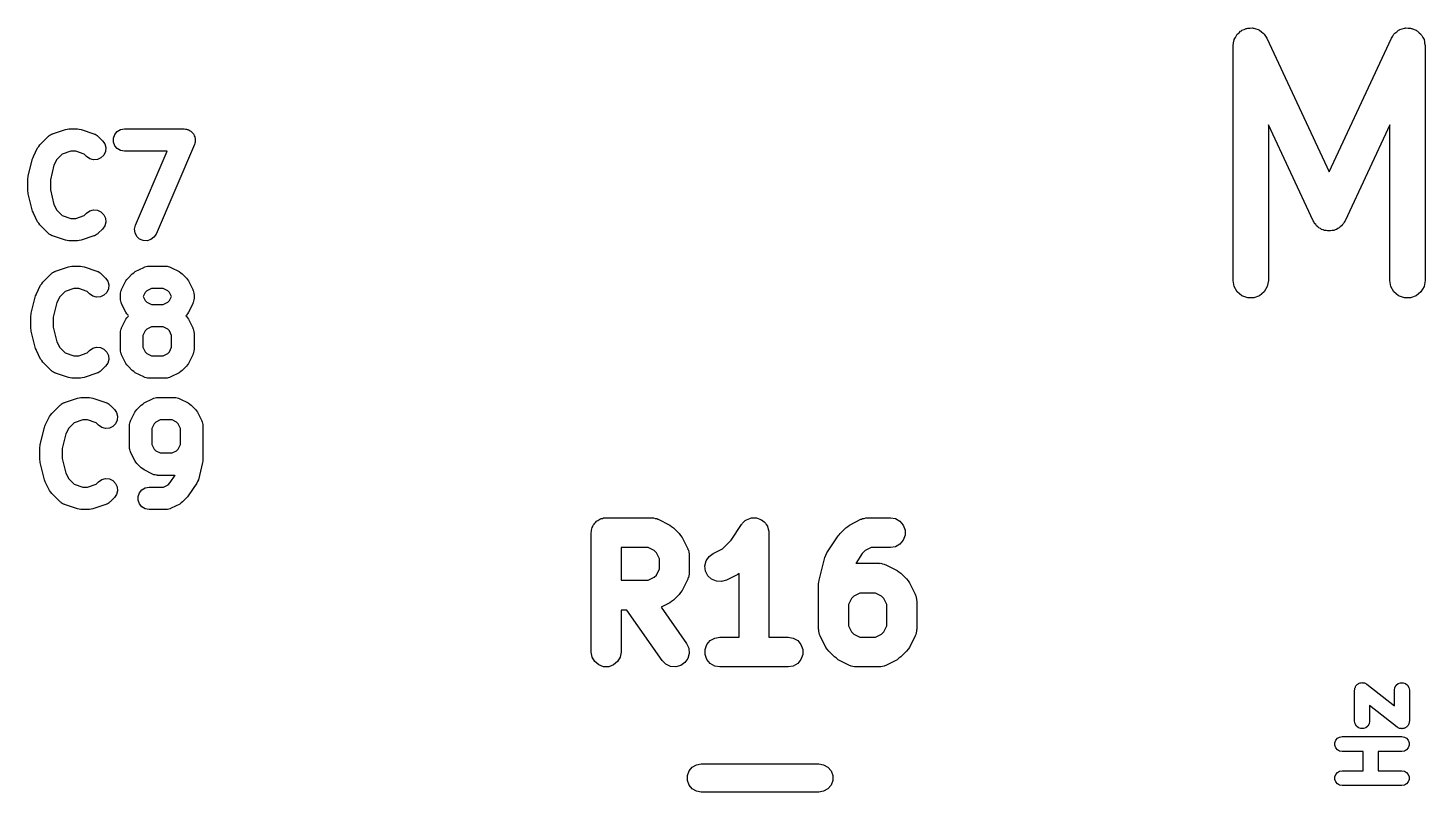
# Model space of a CAD drawing. Extents: x -4.6 to 25.8, y 0 to 31.7.
# Drawn here: x 11.59 to 17.54, y 20.85 to 24.1 of the extents above; entities that cross this region are included whole.
import ezdxf

# ---------------------------------------------------------------- set-up
doc = ezdxf.new("R2010")
doc.units = 0
doc.header["$MEASUREMENT"] = 0
doc.layers.add('BLACK', color=7, linetype='CONTINUOUS')

msp = doc.modelspace()

# ---------------------------------------------------------------- linework, layer by layer
at = {"layer": 'Black'}
for p, q in [((16.7373, 24.0781), (16.7448, 24.0844)), ((16.7448, 24.0844), (16.7517, 24.0913)), ((16.7517, 24.0913), (16.7547, 24.0927)), ((16.7547, 24.0927), (16.7572, 24.0949)), ((16.7572, 24.0949), (16.7664, 24.0982)), ((16.7664, 24.0982), (16.7753, 24.1024)), ((16.7753, 24.1024), (16.7786, 24.1026)), ((16.7786, 24.1026), (16.7817, 24.1038)), ((16.7817, 24.1038), (16.7915, 24.1038)), ((16.7915, 24.1038), (16.8012, 24.1046)), ((16.8012, 24.1046), (16.8044, 24.1038)), ((16.8044, 24.1038), (16.8077, 24.1038)), ((16.8077, 24.1038), (16.8169, 24.1004)), ((16.8169, 24.1004), (16.8264, 24.0979)), ((16.8264, 24.0979), (16.8291, 24.096)), ((16.8291, 24.096), (16.8322, 24.0949)), ((16.8322, 24.0949), (16.8397, 24.0886)), ((16.8397, 24.0886), (16.8477, 24.083)), ((16.8477, 24.083), (16.8496, 24.0803)), ((16.8496, 24.0803), (16.8522, 24.0781)), ((17.4039, 24.0781), (17.4065, 24.0803)), ((17.4065, 24.0803), (17.4084, 24.083)), ((17.4084, 24.083), (17.4164, 24.0886)), ((17.4164, 24.0886), (17.4239, 24.0949)), ((17.4239, 24.0949), (17.427, 24.096)), ((17.427, 24.096), (17.4297, 24.0979)), ((17.4297, 24.0979), (17.4392, 24.1004)), ((17.4392, 24.1004), (17.4484, 24.1038)), ((17.4484, 24.1038), (17.4517, 24.1038)), ((17.4517, 24.1038), (17.4549, 24.1046)), ((17.4549, 24.1046), (17.4646, 24.1038)), ((17.4646, 24.1038), (17.4744, 24.1038)), ((17.4744, 24.1038), (17.4775, 24.1026)), ((17.4775, 24.1026), (17.4808, 24.1024)), ((17.4808, 24.1024), (17.4897, 24.0982)), ((17.4897, 24.0982), (17.4989, 24.0949)), ((17.4989, 24.0949), (17.5014, 24.0927)), ((17.5014, 24.0927), (17.5044, 24.0913)), ((17.5044, 24.0913), (17.5113, 24.0844)), ((17.5113, 24.0844), (17.5188, 24.0781)), ((16.7197, 24.0299), (16.7214, 24.0396)), ((16.7197, 23.0299), (16.7197, 24.0299)), ((16.7214, 24.0396), (16.7223, 24.0493)), ((16.7223, 24.0493), (16.7237, 24.0523)), ((16.7237, 24.0523), (16.7242, 24.0556)), ((16.7242, 24.0556), (16.7291, 24.064)), ((16.7291, 24.064), (16.7333, 24.0729)), ((16.7333, 24.0729), (16.7356, 24.0753)), ((16.7356, 24.0753), (16.7373, 24.0781)), ((16.8522, 24.0781), (16.8571, 24.0697)), ((16.8571, 24.0697), (16.8627, 24.0616)), ((16.8627, 24.0616), (17.1281, 23.493)), ((17.1281, 23.493), (17.3934, 24.0616)), ((17.3934, 24.0616), (17.399, 24.0697)), ((17.399, 24.0697), (17.4039, 24.0781)), ((17.5188, 24.0781), (17.5205, 24.0753)), ((17.5205, 24.0753), (17.5228, 24.0729)), ((17.5228, 24.0729), (17.527, 24.064)), ((17.527, 24.064), (17.5319, 24.0556)), ((17.5319, 24.0556), (17.5324, 24.0523)), ((17.5324, 24.0523), (17.5338, 24.0493)), ((17.5338, 24.0493), (17.5347, 24.0396)), ((17.5347, 24.0396), (17.5364, 24.0299)), ((17.5364, 24.0299), (17.5364, 23.0299)), ((11.6962, 23.6545), (11.7506, 23.6726)), ((11.7506, 23.6726), (11.7581, 23.6737)), ((11.7581, 23.6737), (11.7656, 23.6751)), ((11.7656, 23.6751), (11.8019, 23.6751)), ((11.8019, 23.6751), (11.8095, 23.6737)), ((11.8095, 23.6737), (11.817, 23.6726)), ((11.817, 23.6726), (11.8714, 23.6545)), ((11.9603, 23.6513), (11.9709, 23.6639)), ((11.9709, 23.6639), (11.9852, 23.6722)), ((11.9852, 23.6722), (12.0015, 23.6751)), ((12.0015, 23.6751), (12.2555, 23.6751)), ((12.2555, 23.6751), (12.2609, 23.6741)), ((12.2609, 23.6741), (12.2664, 23.6738)), ((12.2664, 23.6738), (12.269, 23.6727)), ((12.269, 23.6727), (12.2718, 23.6722)), ((12.2718, 23.6722), (12.2765, 23.6695)), ((12.2765, 23.6695), (12.2816, 23.6673)), ((12.2816, 23.6673), (12.2836, 23.6653)), ((12.2836, 23.6653), (12.2861, 23.6639)), ((12.2861, 23.6639), (12.2896, 23.6597)), ((17.0601, 23.2839), (16.8697, 23.6919)), ((16.8697, 23.6919), (16.8697, 23.0299)), ((17.3864, 23.6919), (17.196, 23.2839)), ((17.3864, 23.0299), (17.3864, 23.6919)), ((11.6369, 23.6004), (11.6413, 23.6067)), ((11.6413, 23.6067), (11.6775, 23.643)), ((11.6775, 23.643), (11.6798, 23.6446)), ((11.6798, 23.6446), (11.6816, 23.6466)), ((11.6816, 23.6466), (11.6865, 23.6493)), ((11.6865, 23.6493), (11.6911, 23.6525)), ((11.6911, 23.6525), (11.6937, 23.6532)), ((11.6937, 23.6532), (11.6962, 23.6545)), ((11.8714, 23.6545), (11.8738, 23.6532)), ((11.8738, 23.6532), (11.8765, 23.6525)), ((11.8765, 23.6525), (11.8811, 23.6493)), ((11.8811, 23.6493), (11.886, 23.6466)), ((11.886, 23.6466), (11.8878, 23.6446)), ((11.8878, 23.6446), (11.89, 23.643)), ((11.89, 23.643), (11.9082, 23.6248)), ((11.9082, 23.6248), (11.9177, 23.6113)), ((11.9177, 23.6113), (11.9219, 23.5953)), ((11.9546, 23.6357), (11.9603, 23.6513)), ((11.9546, 23.6192), (11.9546, 23.6357)), ((11.9603, 23.6036), (11.9546, 23.6192)), ((11.9709, 23.591), (11.9603, 23.6036)), ((12.2993, 23.6087), (12.136, 23.2277)), ((12.2896, 23.6597), (12.2936, 23.656)), ((12.2936, 23.656), (12.2949, 23.6534)), ((12.2949, 23.6534), (12.2967, 23.6513)), ((12.2967, 23.6513), (12.2986, 23.6461)), ((12.2986, 23.6461), (12.3011, 23.6412)), ((12.3005, 23.614), (12.2993, 23.6087)), ((12.3024, 23.6192), (12.3005, 23.614)), ((12.3011, 23.6412), (12.3014, 23.6384)), ((12.3014, 23.6384), (12.3024, 23.6357)), ((12.3024, 23.6357), (12.3024, 23.6302)), ((12.3024, 23.6302), (12.3031, 23.6248)), ((12.3031, 23.6248), (12.3024, 23.622)), ((12.3024, 23.622), (12.3024, 23.6192)), ((11.5924, 23.4757), (11.6106, 23.5483)), ((11.6106, 23.5483), (11.6127, 23.553)), ((11.6127, 23.553), (11.6142, 23.558)), ((11.6142, 23.558), (11.6323, 23.5943)), ((11.6323, 23.5943), (11.6369, 23.6004)), ((11.7141, 23.5448), (11.7017, 23.5201)), ((11.7369, 23.5677), (11.7141, 23.5448)), ((11.7734, 23.5798), (11.7369, 23.5677)), ((11.7942, 23.5798), (11.7734, 23.5798)), ((11.8306, 23.5677), (11.7942, 23.5798)), ((11.8408, 23.5575), (11.8306, 23.5677)), ((11.8544, 23.548), (11.8408, 23.5575)), ((11.8704, 23.5437), (11.8544, 23.548)), ((11.8868, 23.5452), (11.8704, 23.5437)), ((11.9018, 23.5521), (11.8868, 23.5452)), ((11.9135, 23.5638), (11.9018, 23.5521)), ((11.9205, 23.5788), (11.9135, 23.5638)), ((11.9219, 23.5953), (11.9205, 23.5788)), ((11.9852, 23.5827), (11.9709, 23.591)), ((12.0015, 23.5798), (11.9852, 23.5827)), ((12.1833, 23.5798), (12.0015, 23.5798)), ((12.0484, 23.2652), (12.1833, 23.5798)), ((11.7017, 23.5201), (11.6863, 23.4583)), ((11.591, 23.4642), (11.592, 23.4699)), ((11.591, 23.4097), (11.591, 23.4642)), ((11.592, 23.4699), (11.5924, 23.4757)), ((11.6863, 23.4583), (11.6863, 23.4156)), ((11.592, 23.404), (11.591, 23.4097)), ((11.5924, 23.3982), (11.592, 23.404)), ((11.6106, 23.3256), (11.5924, 23.3982)), ((11.6863, 23.4156), (11.7017, 23.3538)), ((11.6127, 23.3209), (11.6106, 23.3256)), ((11.6142, 23.3159), (11.6127, 23.3209)), ((11.6323, 23.2796), (11.6142, 23.3159)), ((11.7017, 23.3538), (11.7141, 23.3291)), ((11.7141, 23.3291), (11.7369, 23.3062)), ((11.7369, 23.3062), (11.7734, 23.2941)), ((11.7942, 23.2941), (11.8306, 23.3062)), ((11.8306, 23.3062), (11.8408, 23.3164)), ((11.8408, 23.3164), (11.8544, 23.3259)), ((11.8544, 23.3259), (11.8704, 23.3302)), ((11.8704, 23.3302), (11.8868, 23.3287)), ((11.8868, 23.3287), (11.9018, 23.3217)), ((11.9018, 23.3217), (11.9135, 23.31)), ((11.9135, 23.31), (11.9205, 23.2951)), ((11.6369, 23.2734), (11.6323, 23.2796)), ((11.6413, 23.2672), (11.6369, 23.2734)), ((11.6775, 23.2309), (11.6413, 23.2672)), ((11.7734, 23.2941), (11.7942, 23.2941)), ((11.9082, 23.2491), (11.89, 23.2309)), ((11.9177, 23.2626), (11.9082, 23.2491)), ((11.9219, 23.2786), (11.9177, 23.2626)), ((11.9205, 23.2951), (11.9219, 23.2786)), ((12.0447, 23.2491), (12.0484, 23.2652)), ((12.0466, 23.2327), (12.0447, 23.2491)), ((17.0638, 23.2786), (17.0601, 23.2839)), ((17.0666, 23.2726), (17.0638, 23.2786)), ((17.0713, 23.268), (17.0666, 23.2726)), ((17.075, 23.2626), (17.0713, 23.268)), ((17.0804, 23.2588), (17.075, 23.2626)), ((17.085, 23.2542), (17.0804, 23.2588)), ((17.091, 23.2514), (17.085, 23.2542)), ((17.0964, 23.2477), (17.091, 23.2514)), ((17.1027, 23.246), (17.0964, 23.2477)), ((17.1597, 23.2477), (17.1534, 23.246)), ((17.1651, 23.2514), (17.1597, 23.2477)), ((17.1711, 23.2542), (17.1651, 23.2514)), ((17.1757, 23.2588), (17.1711, 23.2542)), ((17.1811, 23.2626), (17.1757, 23.2588)), ((17.1848, 23.268), (17.1811, 23.2626)), ((17.1895, 23.2726), (17.1848, 23.268)), ((17.1923, 23.2786), (17.1895, 23.2726)), ((17.196, 23.2839), (17.1923, 23.2786)), ((11.6798, 23.2293), (11.6775, 23.2309)), ((11.6816, 23.2273), (11.6798, 23.2293)), ((11.6865, 23.2246), (11.6816, 23.2273)), ((11.6911, 23.2214), (11.6865, 23.2246)), ((11.6937, 23.2207), (11.6911, 23.2214)), ((11.6962, 23.2194), (11.6937, 23.2207)), ((11.7506, 23.2013), (11.6962, 23.2194)), ((11.7581, 23.2001), (11.7506, 23.2013)), ((11.7656, 23.1988), (11.7581, 23.2001)), ((11.8019, 23.1988), (11.7656, 23.1988)), ((11.8095, 23.2001), (11.8019, 23.1988)), ((11.817, 23.2013), (11.8095, 23.2001)), ((11.8714, 23.2194), (11.817, 23.2013)), ((11.8738, 23.2207), (11.8714, 23.2194)), ((11.8765, 23.2214), (11.8738, 23.2207)), ((11.8811, 23.2246), (11.8765, 23.2214)), ((11.886, 23.2273), (11.8811, 23.2246)), ((11.8878, 23.2293), (11.886, 23.2273)), ((11.89, 23.2309), (11.8878, 23.2293)), ((12.0541, 23.2179), (12.0466, 23.2327)), ((12.0661, 23.2066), (12.0541, 23.2179)), ((12.0813, 23.2001), (12.0661, 23.2066)), ((12.0979, 23.1992), (12.0813, 23.2001)), ((12.1137, 23.2039), (12.0979, 23.1992)), ((12.1269, 23.2138), (12.1137, 23.2039)), ((12.136, 23.2277), (12.1269, 23.2138)), ((17.1086, 23.2432), (17.1027, 23.246)), ((17.1152, 23.2426), (17.1086, 23.2432)), ((17.1215, 23.2409), (17.1152, 23.2426)), ((17.1281, 23.2415), (17.1215, 23.2409)), ((17.1346, 23.2409), (17.1281, 23.2415)), ((17.1409, 23.2426), (17.1346, 23.2409)), ((17.1475, 23.2432), (17.1409, 23.2426)), ((17.1534, 23.246), (17.1475, 23.2432)), ((11.6992, 23.0651), (11.7038, 23.0683)), ((11.7038, 23.0683), (11.7064, 23.069)), ((11.7064, 23.069), (11.7089, 23.0703)), ((11.7089, 23.0703), (11.7633, 23.0884)), ((11.7633, 23.0884), (11.7708, 23.0895)), ((11.7708, 23.0895), (11.7783, 23.0909)), ((11.7783, 23.0909), (11.8146, 23.0909)), ((11.8146, 23.0909), (11.8222, 23.0895)), ((11.8222, 23.0895), (11.8297, 23.0884)), ((11.8297, 23.0884), (11.8841, 23.0703)), ((11.8841, 23.0703), (11.8865, 23.069)), ((11.8865, 23.069), (11.8892, 23.0683)), ((11.8892, 23.0683), (11.8938, 23.0651)), ((12.0473, 23.0677), (12.0836, 23.0858)), ((12.0836, 23.0858), (12.0862, 23.0866)), ((12.0862, 23.0866), (12.0886, 23.088)), ((12.0886, 23.088), (12.0941, 23.089)), ((12.0941, 23.089), (12.0995, 23.0906)), ((12.0995, 23.0906), (12.1022, 23.0904)), ((12.1022, 23.0904), (12.1049, 23.0909)), ((12.1049, 23.0909), (12.1775, 23.0909)), ((12.1775, 23.0909), (12.1802, 23.0904)), ((12.1802, 23.0904), (12.1829, 23.0906)), ((12.1829, 23.0906), (12.1883, 23.089)), ((12.1883, 23.089), (12.1938, 23.088)), ((12.1938, 23.088), (12.1962, 23.0866)), ((12.1962, 23.0866), (12.1988, 23.0858)), ((12.1988, 23.0858), (12.2351, 23.0677)), ((11.6269, 22.9738), (11.645, 23.0101)), ((11.645, 23.0101), (11.6496, 23.0162)), ((11.6496, 23.0162), (11.654, 23.0225)), ((11.654, 23.0225), (11.6902, 23.0588)), ((11.6902, 23.0588), (11.6925, 23.0604)), ((11.6925, 23.0604), (11.6943, 23.0624)), ((11.6943, 23.0624), (11.6992, 23.0651)), ((11.8938, 23.0651), (11.8987, 23.0624)), ((11.8987, 23.0624), (11.9005, 23.0604)), ((11.9005, 23.0604), (11.9027, 23.0588)), ((11.9027, 23.0588), (11.9209, 23.0406)), ((11.9209, 23.0406), (11.9304, 23.0271)), ((11.9304, 23.0271), (11.9346, 23.0111)), ((11.9346, 23.0111), (11.9332, 22.9946)), ((11.9897, 22.992), (12.0079, 23.0283)), ((12.0079, 23.0283), (12.0124, 23.0344)), ((12.0124, 23.0344), (12.0168, 23.0406)), ((12.0168, 23.0406), (12.035, 23.0588)), ((12.035, 23.0588), (12.0412, 23.0631)), ((12.0412, 23.0631), (12.0473, 23.0677)), ((12.2351, 23.0677), (12.2412, 23.0631)), ((12.2412, 23.0631), (12.2474, 23.0588)), ((12.2474, 23.0588), (12.2656, 23.0406)), ((12.2656, 23.0406), (12.27, 23.0344)), ((12.27, 23.0344), (12.2745, 23.0283)), ((12.2745, 23.0283), (12.2927, 22.992)), ((16.7242, 23.0043), (16.7197, 23.0299)), ((16.8697, 23.0299), (16.8652, 23.0043)), ((17.3909, 23.0043), (17.3864, 23.0299)), ((17.5364, 23.0299), (17.5319, 23.0043)), ((11.6051, 22.8915), (11.6233, 22.9641)), ((11.6233, 22.9641), (11.6254, 22.9688)), ((11.6254, 22.9688), (11.6269, 22.9738)), ((11.7268, 22.9606), (11.7144, 22.9359)), ((11.7496, 22.9835), (11.7268, 22.9606)), ((11.7861, 22.9956), (11.7496, 22.9835)), ((11.8069, 22.9956), (11.7861, 22.9956)), ((11.8433, 22.9835), (11.8069, 22.9956)), ((11.8535, 22.9733), (11.8433, 22.9835)), ((11.8671, 22.9638), (11.8535, 22.9733)), ((11.883, 22.9595), (11.8671, 22.9638)), ((11.8995, 22.961), (11.883, 22.9595)), ((11.9145, 22.9679), (11.8995, 22.961)), ((11.9262, 22.9796), (11.9145, 22.9679)), ((11.9332, 22.9946), (11.9262, 22.9796)), ((11.9847, 22.9707), (11.9852, 22.9734)), ((11.9847, 22.9525), (11.9847, 22.9707)), ((11.9852, 22.9498), (11.9847, 22.9525)), ((11.985, 22.9761), (11.9866, 22.9815)), ((11.9852, 22.9734), (11.985, 22.9761)), ((11.985, 22.9471), (11.9852, 22.9498)), ((11.9866, 22.9815), (11.9876, 22.987)), ((11.9876, 22.987), (11.989, 22.9893)), ((11.989, 22.9893), (11.9897, 22.992)), ((12.0896, 22.9787), (12.0811, 22.9616)), ((12.0811, 22.9616), (12.0896, 22.9445)), ((12.0968, 22.986), (12.0896, 22.9787)), ((12.1162, 22.9956), (12.0968, 22.986)), ((12.1662, 22.9956), (12.1162, 22.9956)), ((12.1856, 22.986), (12.1662, 22.9956)), ((12.1928, 22.9787), (12.1856, 22.986)), ((12.2013, 22.9616), (12.1928, 22.9787)), ((12.1928, 22.9445), (12.2013, 22.9616)), ((12.2927, 22.992), (12.2934, 22.9893)), ((12.2934, 22.9893), (12.2948, 22.987)), ((12.2948, 22.987), (12.2958, 22.9815)), ((12.2958, 22.9815), (12.2974, 22.9761)), ((12.2974, 22.9761), (12.2972, 22.9734)), ((12.2972, 22.9734), (12.2977, 22.9707)), ((12.2977, 22.9525), (12.2972, 22.9498)), ((12.2972, 22.9498), (12.2974, 22.9471)), ((12.2977, 22.9707), (12.2977, 22.9525)), ((16.7373, 22.9817), (16.7242, 23.0043)), ((16.7572, 22.965), (16.7373, 22.9817)), ((16.7817, 22.9561), (16.7572, 22.965)), ((16.8077, 22.9561), (16.7817, 22.9561)), ((16.8322, 22.965), (16.8077, 22.9561)), ((16.8522, 22.9817), (16.8322, 22.965)), ((16.8652, 23.0043), (16.8522, 22.9817)), ((17.4039, 22.9817), (17.3909, 23.0043)), ((17.4239, 22.965), (17.4039, 22.9817)), ((17.4484, 22.9561), (17.4239, 22.965)), ((17.4744, 22.9561), (17.4484, 22.9561)), ((17.4989, 22.965), (17.4744, 22.9561)), ((17.5188, 22.9817), (17.4989, 22.965)), ((17.5319, 23.0043), (17.5188, 22.9817)), ((11.6047, 22.8857), (11.6051, 22.8915)), ((11.7144, 22.9359), (11.699, 22.8741)), ((11.9866, 22.9417), (11.985, 22.9471)), ((11.9876, 22.9362), (11.9866, 22.9417)), ((11.989, 22.9339), (11.9876, 22.9362)), ((11.9897, 22.9312), (11.989, 22.9339)), ((12.0079, 22.8949), (11.9897, 22.9312)), ((12.0124, 22.8888), (12.0079, 22.8949)), ((12.0896, 22.9445), (12.0968, 22.9372)), ((12.0968, 22.9372), (12.1162, 22.9276)), ((12.1162, 22.9276), (12.1662, 22.9276)), ((12.1662, 22.9276), (12.1856, 22.9372)), ((12.1856, 22.9372), (12.1928, 22.9445)), ((12.2745, 22.8949), (12.27, 22.8888)), ((12.2927, 22.9312), (12.2745, 22.8949)), ((12.2934, 22.9339), (12.2927, 22.9312)), ((12.2948, 22.9362), (12.2934, 22.9339)), ((12.2958, 22.9417), (12.2948, 22.9362)), ((12.2974, 22.9471), (12.2958, 22.9417)), ((11.6037, 22.88), (11.6047, 22.8857)), ((11.6037, 22.8255), (11.6037, 22.88)), ((11.699, 22.8741), (11.699, 22.8314)), ((11.699, 22.8314), (11.7144, 22.7696)), ((11.9897, 22.8287), (12.0079, 22.865)), ((12.0079, 22.865), (12.0124, 22.8711)), ((12.0168, 22.8826), (12.0124, 22.8888)), ((12.0124, 22.8711), (12.0168, 22.8773)), ((12.0194, 22.88), (12.0168, 22.8826)), ((12.0168, 22.8773), (12.0194, 22.88)), ((12.1162, 22.8323), (12.0968, 22.8227)), ((12.1662, 22.8323), (12.1162, 22.8323)), ((12.1856, 22.8227), (12.1662, 22.8323)), ((12.2656, 22.8826), (12.263, 22.88)), ((12.263, 22.88), (12.2656, 22.8773)), ((12.27, 22.8888), (12.2656, 22.8826)), ((12.2656, 22.8773), (12.27, 22.8711)), ((12.27, 22.8711), (12.2745, 22.865)), ((12.2745, 22.865), (12.2927, 22.8287)), ((11.6047, 22.8198), (11.6037, 22.8255)), ((11.6051, 22.814), (11.6047, 22.8198)), ((11.6233, 22.7414), (11.6051, 22.814)), ((11.9847, 22.8074), (11.9852, 22.8101)), ((11.9847, 22.7348), (11.9847, 22.8074)), ((11.985, 22.8128), (11.9866, 22.8182)), ((11.9852, 22.8101), (11.985, 22.8128)), ((11.9866, 22.8182), (11.9876, 22.8237)), ((11.9876, 22.8237), (11.989, 22.8261)), ((11.989, 22.8261), (11.9897, 22.8287)), ((12.0896, 22.8155), (12.08, 22.7961)), ((12.08, 22.7961), (12.08, 22.7461)), ((12.0968, 22.8227), (12.0896, 22.8155)), ((12.1928, 22.8155), (12.1856, 22.8227)), ((12.2024, 22.7961), (12.1928, 22.8155)), ((12.2024, 22.7461), (12.2024, 22.7961)), ((12.2927, 22.8287), (12.2934, 22.8261)), ((12.2934, 22.8261), (12.2948, 22.8237)), ((12.2948, 22.8237), (12.2958, 22.8182)), ((12.2958, 22.8182), (12.2974, 22.8128)), ((12.2974, 22.8128), (12.2972, 22.8101)), ((12.2972, 22.8101), (12.2977, 22.8074)), ((12.2977, 22.8074), (12.2977, 22.7348)), ((11.6254, 22.7366), (11.6233, 22.7414)), ((11.6269, 22.7317), (11.6254, 22.7366)), ((11.645, 22.6954), (11.6269, 22.7317)), ((11.7144, 22.7696), (11.7268, 22.7449)), ((11.7268, 22.7449), (11.7496, 22.722)), ((11.7496, 22.722), (11.7861, 22.7099)), ((11.8069, 22.7099), (11.8433, 22.722)), ((11.8433, 22.722), (11.8535, 22.7322)), ((11.8535, 22.7322), (11.8671, 22.7417)), ((11.8671, 22.7417), (11.883, 22.746)), ((11.883, 22.746), (11.8995, 22.7445)), ((11.8995, 22.7445), (11.9145, 22.7375)), ((11.9145, 22.7375), (11.9262, 22.7258)), ((11.9262, 22.7258), (11.9332, 22.7109)), ((11.9852, 22.7321), (11.9847, 22.7348)), ((11.985, 22.7294), (11.9852, 22.7321)), ((11.9866, 22.724), (11.985, 22.7294)), ((11.9876, 22.7185), (11.9866, 22.724)), ((11.989, 22.7161), (11.9876, 22.7185)), ((11.9897, 22.7135), (11.989, 22.7161)), ((12.0079, 22.6772), (11.9897, 22.7135)), ((12.08, 22.7461), (12.0896, 22.7267)), ((12.0896, 22.7267), (12.0968, 22.7195)), ((12.0968, 22.7195), (12.1162, 22.7099)), ((12.1662, 22.7099), (12.1856, 22.7195)), ((12.1856, 22.7195), (12.1928, 22.7267)), ((12.1928, 22.7267), (12.2024, 22.7461)), ((12.2927, 22.7135), (12.2745, 22.6772)), ((12.2934, 22.7161), (12.2927, 22.7135)), ((12.2948, 22.7185), (12.2934, 22.7161)), ((12.2958, 22.724), (12.2948, 22.7185)), ((12.2974, 22.7294), (12.2958, 22.724)), ((12.2977, 22.7348), (12.2972, 22.7321)), ((12.2972, 22.7321), (12.2974, 22.7294)), ((11.6496, 22.6892), (11.645, 22.6954)), ((11.654, 22.683), (11.6496, 22.6892)), ((11.6902, 22.6467), (11.654, 22.683)), ((11.7861, 22.7099), (11.8069, 22.7099)), ((11.9209, 22.6649), (11.9027, 22.6467)), ((11.9304, 22.6784), (11.9209, 22.6649)), ((11.9346, 22.6944), (11.9304, 22.6784)), ((11.9332, 22.7109), (11.9346, 22.6944)), ((12.0124, 22.6711), (12.0079, 22.6772)), ((12.0168, 22.6649), (12.0124, 22.6711)), ((12.035, 22.6467), (12.0168, 22.6649)), ((12.1162, 22.7099), (12.1662, 22.7099)), ((12.2656, 22.6649), (12.2474, 22.6467)), ((12.27, 22.6711), (12.2656, 22.6649)), ((12.2745, 22.6772), (12.27, 22.6711)), ((11.6925, 22.6451), (11.6902, 22.6467)), ((11.6943, 22.6431), (11.6925, 22.6451)), ((11.6992, 22.6404), (11.6943, 22.6431)), ((11.7038, 22.6372), (11.6992, 22.6404)), ((11.7064, 22.6365), (11.7038, 22.6372)), ((11.7089, 22.6352), (11.7064, 22.6365)), ((11.7633, 22.6171), (11.7089, 22.6352)), ((11.7708, 22.6159), (11.7633, 22.6171)), ((11.7783, 22.6146), (11.7708, 22.6159)), ((11.8146, 22.6146), (11.7783, 22.6146)), ((11.8222, 22.6159), (11.8146, 22.6146)), ((11.8297, 22.6171), (11.8222, 22.6159)), ((11.8841, 22.6352), (11.8297, 22.6171)), ((11.8865, 22.6365), (11.8841, 22.6352)), ((11.8892, 22.6372), (11.8865, 22.6365)), ((11.8938, 22.6404), (11.8892, 22.6372)), ((11.8987, 22.6431), (11.8938, 22.6404)), ((11.9005, 22.6451), (11.8987, 22.6431)), ((11.9027, 22.6467), (11.9005, 22.6451)), ((12.0412, 22.6423), (12.035, 22.6467)), ((12.0473, 22.6378), (12.0412, 22.6423)), ((12.0836, 22.6196), (12.0473, 22.6378)), ((12.0862, 22.6189), (12.0836, 22.6196)), ((12.0886, 22.6175), (12.0862, 22.6189)), ((12.0941, 22.6165), (12.0886, 22.6175)), ((12.0995, 22.6149), (12.0941, 22.6165)), ((12.1022, 22.6151), (12.0995, 22.6149)), ((12.1049, 22.6146), (12.1022, 22.6151)), ((12.1775, 22.6146), (12.1049, 22.6146)), ((12.1802, 22.6151), (12.1775, 22.6146)), ((12.1829, 22.6149), (12.1802, 22.6151)), ((12.1883, 22.6165), (12.1829, 22.6149)), ((12.1938, 22.6175), (12.1883, 22.6165)), ((12.1962, 22.6189), (12.1938, 22.6175)), ((12.1988, 22.6196), (12.1962, 22.6189)), ((12.2351, 22.6378), (12.1988, 22.6196)), ((12.2412, 22.6423), (12.2351, 22.6378)), ((12.2474, 22.6467), (12.2412, 22.6423)), ((11.6921, 22.4637), (11.7283, 22.5)), ((11.7283, 22.5), (11.7306, 22.5016)), ((11.7306, 22.5016), (11.7324, 22.5036)), ((11.7324, 22.5036), (11.7373, 22.5063)), ((11.7373, 22.5063), (11.7419, 22.5095)), ((11.7419, 22.5095), (11.7445, 22.5102)), ((11.7445, 22.5102), (11.747, 22.5115)), ((11.747, 22.5115), (11.8014, 22.5296)), ((11.8014, 22.5296), (11.8089, 22.5307)), ((11.8089, 22.5307), (11.8164, 22.5321)), ((11.8164, 22.5321), (11.8527, 22.5321)), ((11.8527, 22.5321), (11.8603, 22.5307)), ((11.8603, 22.5307), (11.8678, 22.5296)), ((11.8678, 22.5296), (11.9222, 22.5115)), ((11.9222, 22.5115), (11.9246, 22.5102)), ((11.9246, 22.5102), (11.9273, 22.5095)), ((11.9273, 22.5095), (11.9319, 22.5063)), ((11.9319, 22.5063), (11.9368, 22.5036)), ((11.9368, 22.5036), (11.9386, 22.5016)), ((11.9386, 22.5016), (11.9408, 22.5)), ((11.9408, 22.5), (11.959, 22.4818)), ((11.959, 22.4818), (11.9685, 22.4683)), ((12.046, 22.4695), (12.0505, 22.4756)), ((12.0505, 22.4756), (12.0549, 22.4818)), ((12.0549, 22.4818), (12.0731, 22.5)), ((12.0731, 22.5), (12.0793, 22.5043)), ((12.0793, 22.5043), (12.0854, 22.5089)), ((12.0854, 22.5089), (12.1217, 22.527)), ((12.1217, 22.527), (12.1243, 22.5278)), ((12.1243, 22.5278), (12.1267, 22.5292)), ((12.1267, 22.5292), (12.1322, 22.5302)), ((12.1322, 22.5302), (12.1376, 22.5318)), ((12.1376, 22.5318), (12.1403, 22.5316)), ((12.1403, 22.5316), (12.143, 22.5321)), ((12.143, 22.5321), (12.2156, 22.5321)), ((12.2156, 22.5321), (12.2183, 22.5316)), ((12.2183, 22.5316), (12.221, 22.5318)), ((12.221, 22.5318), (12.2264, 22.5302)), ((12.2264, 22.5302), (12.2319, 22.5292)), ((12.2319, 22.5292), (12.2343, 22.5278)), ((12.2343, 22.5278), (12.2369, 22.527)), ((12.2369, 22.527), (12.2732, 22.5089)), ((12.2732, 22.5089), (12.2793, 22.5043)), ((12.2793, 22.5043), (12.2855, 22.5)), ((12.2855, 22.5), (12.3037, 22.4818)), ((12.3037, 22.4818), (12.3081, 22.4756)), ((12.3081, 22.4756), (12.3126, 22.4695)), ((11.6635, 22.41), (11.665, 22.415)), ((11.665, 22.415), (11.6831, 22.4513)), ((11.6831, 22.4513), (11.6877, 22.4574)), ((11.6877, 22.4574), (11.6921, 22.4637)), ((11.7877, 22.4247), (11.7649, 22.4018)), ((11.8242, 22.4368), (11.7877, 22.4247)), ((11.845, 22.4368), (11.8242, 22.4368)), ((11.8814, 22.4247), (11.845, 22.4368)), ((11.8916, 22.4145), (11.8814, 22.4247)), ((11.9052, 22.405), (11.8916, 22.4145)), ((11.9643, 22.4208), (11.9526, 22.4091)), ((11.9713, 22.4358), (11.9643, 22.4208)), ((11.9685, 22.4683), (11.9727, 22.4523)), ((11.9727, 22.4523), (11.9713, 22.4358)), ((12.0228, 22.4119), (12.0233, 22.4146)), ((12.0231, 22.4173), (12.0247, 22.4227)), ((12.0233, 22.4146), (12.0231, 22.4173)), ((12.0247, 22.4227), (12.0257, 22.4282)), ((12.0257, 22.4282), (12.0271, 22.4305)), ((12.0271, 22.4305), (12.0278, 22.4332)), ((12.0278, 22.4332), (12.046, 22.4695)), ((12.1277, 22.4199), (12.1181, 22.4006)), ((12.1349, 22.4272), (12.1277, 22.4199)), ((12.1543, 22.4368), (12.1349, 22.4272)), ((12.2043, 22.4368), (12.1543, 22.4368)), ((12.2237, 22.4272), (12.2043, 22.4368)), ((12.2309, 22.4199), (12.2237, 22.4272)), ((12.2405, 22.4006), (12.2309, 22.4199)), ((12.3126, 22.4695), (12.3308, 22.4332)), ((12.3308, 22.4332), (12.3315, 22.4305)), ((12.3315, 22.4305), (12.3329, 22.4282)), ((12.3329, 22.4282), (12.3339, 22.4227)), ((12.3339, 22.4227), (12.3355, 22.4173)), ((12.3355, 22.4173), (12.3353, 22.4146)), ((12.3353, 22.4146), (12.3358, 22.4119)), ((11.6432, 22.3327), (11.6614, 22.4053)), ((11.6614, 22.4053), (11.6635, 22.41)), ((11.7525, 22.3771), (11.7371, 22.3153)), ((11.7649, 22.4018), (11.7525, 22.3771)), ((11.9211, 22.4007), (11.9052, 22.405)), ((11.9376, 22.4022), (11.9211, 22.4007)), ((11.9526, 22.4091), (11.9376, 22.4022)), ((12.0228, 22.3212), (12.0228, 22.4119)), ((12.1181, 22.4006), (12.1181, 22.3324)), ((12.2405, 22.3324), (12.2405, 22.4006)), ((12.3358, 22.4119), (12.3358, 22.2667)), ((11.6418, 22.3212), (11.6428, 22.3269)), ((11.6418, 22.2667), (11.6418, 22.3212)), ((11.6428, 22.3269), (11.6432, 22.3327)), ((11.7371, 22.3153), (11.7371, 22.2726)), ((12.0233, 22.3185), (12.0228, 22.3212)), ((12.0231, 22.3157), (12.0233, 22.3185)), ((12.0247, 22.3104), (12.0231, 22.3157)), ((12.0257, 22.3049), (12.0247, 22.3104)), ((12.0271, 22.3025), (12.0257, 22.3049)), ((12.0278, 22.2999), (12.0271, 22.3025)), ((12.046, 22.2636), (12.0278, 22.2999)), ((12.1181, 22.3324), (12.1277, 22.3131)), ((12.1277, 22.3131), (12.1349, 22.3059)), ((12.1349, 22.3059), (12.1543, 22.2962)), ((12.1543, 22.2962), (12.2043, 22.2962)), ((12.2043, 22.2962), (12.2237, 22.3059)), ((12.2237, 22.3059), (12.2309, 22.3131)), ((12.2309, 22.3131), (12.2405, 22.3324)), ((11.6428, 22.261), (11.6418, 22.2667)), ((11.6432, 22.2552), (11.6428, 22.261)), ((11.6614, 22.1826), (11.6432, 22.2552)), ((11.7371, 22.2726), (11.7525, 22.2108)), ((12.0505, 22.2574), (12.046, 22.2636)), ((12.0549, 22.2512), (12.0505, 22.2574)), ((12.0731, 22.2331), (12.0549, 22.2512)), ((12.3344, 22.2552), (12.3162, 22.1826)), ((12.3348, 22.261), (12.3344, 22.2552)), ((12.3358, 22.2667), (12.3348, 22.261)), ((11.6635, 22.1778), (11.6614, 22.1826)), ((11.665, 22.1729), (11.6635, 22.1778)), ((11.7525, 22.2108), (11.7649, 22.1861)), ((11.7649, 22.1861), (11.7877, 22.1632)), ((11.8916, 22.1734), (11.9052, 22.1829)), ((11.9052, 22.1829), (11.9211, 22.1872)), ((11.9211, 22.1872), (11.9376, 22.1857)), ((11.9376, 22.1857), (11.9526, 22.1787)), ((11.9526, 22.1787), (11.9643, 22.167)), ((12.0793, 22.2287), (12.0731, 22.2331)), ((12.0854, 22.2241), (12.0793, 22.2287)), ((12.1217, 22.206), (12.0854, 22.2241)), ((12.1243, 22.2052), (12.1217, 22.206)), ((12.1267, 22.2038), (12.1243, 22.2052)), ((12.1322, 22.2029), (12.1267, 22.2038)), ((12.1376, 22.2013), (12.1322, 22.2029)), ((12.1403, 22.2014), (12.1376, 22.2013)), ((12.143, 22.201), (12.1403, 22.2014)), ((12.2156, 22.201), (12.143, 22.201)), ((12.1967, 22.1701), (12.2175, 22.2013)), ((12.2175, 22.2013), (12.2156, 22.201)), ((12.3162, 22.1826), (12.3129, 22.1751)), ((11.6831, 22.1366), (11.665, 22.1729)), ((11.6877, 22.1304), (11.6831, 22.1366)), ((11.6921, 22.1242), (11.6877, 22.1304)), ((11.7283, 22.0879), (11.6921, 22.1242)), ((11.7877, 22.1632), (11.8242, 22.1511)), ((11.8242, 22.1511), (11.845, 22.1511)), ((11.845, 22.1511), (11.8814, 22.1632)), ((11.8814, 22.1632), (11.8916, 22.1734)), ((11.9685, 22.1196), (11.959, 22.1061)), ((11.9643, 22.167), (11.9713, 22.1521)), ((11.9727, 22.1356), (11.9685, 22.1196)), ((11.9713, 22.1521), (11.9727, 22.1356)), ((12.0598, 22.1117), (12.0655, 22.1273)), ((12.0655, 22.1273), (12.0761, 22.1399)), ((12.0761, 22.1399), (12.0904, 22.1482)), ((12.0904, 22.1482), (12.1067, 22.1511)), ((12.1067, 22.1511), (12.1681, 22.1511)), ((12.1681, 22.1511), (12.1874, 22.1607)), ((12.1874, 22.1607), (12.1967, 22.1701)), ((12.3096, 22.1677), (12.2734, 22.1133)), ((12.3129, 22.1751), (12.3096, 22.1677)), ((11.7306, 22.0863), (11.7283, 22.0879)), ((11.7324, 22.0843), (11.7306, 22.0863)), ((11.7373, 22.0816), (11.7324, 22.0843)), ((11.7419, 22.0784), (11.7373, 22.0816)), ((11.7445, 22.0777), (11.7419, 22.0784)), ((11.747, 22.0764), (11.7445, 22.0777)), ((11.8014, 22.0583), (11.747, 22.0764)), ((11.8089, 22.0571), (11.8014, 22.0583)), ((11.8678, 22.0583), (11.8603, 22.0571)), ((11.9222, 22.0764), (11.8678, 22.0583)), ((11.9246, 22.0777), (11.9222, 22.0764)), ((11.9273, 22.0784), (11.9246, 22.0777)), ((11.9319, 22.0816), (11.9273, 22.0784)), ((11.9368, 22.0843), (11.9319, 22.0816)), ((11.9386, 22.0863), (11.9368, 22.0843)), ((11.9408, 22.0879), (11.9386, 22.0863)), ((11.959, 22.1061), (11.9408, 22.0879)), ((12.0598, 22.0952), (12.0598, 22.1117)), ((12.0655, 22.0796), (12.0598, 22.0952)), ((12.0761, 22.067), (12.0655, 22.0796)), ((12.0904, 22.0587), (12.0761, 22.067)), ((12.1067, 22.0558), (12.0904, 22.0587)), ((12.1901, 22.0577), (12.1847, 22.0561)), ((12.1956, 22.0587), (12.1901, 22.0577)), ((12.198, 22.0601), (12.1956, 22.0587)), ((12.2006, 22.0608), (12.198, 22.0601)), ((12.2369, 22.079), (12.2006, 22.0608)), ((12.243, 22.0835), (12.2369, 22.079)), ((12.2493, 22.0879), (12.243, 22.0835)), ((12.2674, 22.1061), (12.2493, 22.0879)), ((12.2701, 22.1099), (12.2674, 22.1061)), ((12.2734, 22.1133), (12.2701, 22.1099)), ((11.8164, 22.0558), (11.8089, 22.0571)), ((11.8527, 22.0558), (11.8164, 22.0558)), ((11.8603, 22.0571), (11.8527, 22.0558)), ((12.1793, 22.0558), (12.1067, 22.0558)), ((12.182, 22.0563), (12.1793, 22.0558)), ((12.1847, 22.0561), (12.182, 22.0563)), ((14.003, 21.9979), (14.0073, 22.0015)), ((14.0073, 22.0015), (14.0108, 22.0057)), ((14.0108, 22.0057), (14.0156, 22.0085)), ((14.0156, 22.0085), (14.0199, 22.0121)), ((14.0199, 22.0121), (14.0251, 22.014)), ((14.0251, 22.014), (14.0299, 22.0168)), ((14.0299, 22.0168), (14.0354, 22.0177)), ((14.0354, 22.0177), (14.0406, 22.0196)), ((14.0406, 22.0196), (14.0462, 22.0196)), ((14.0462, 22.0196), (14.0516, 22.0206)), ((14.0516, 22.0206), (14.2452, 22.0206)), ((14.2452, 22.0206), (14.2488, 22.02)), ((14.2488, 22.02), (14.2524, 22.0202)), ((14.2524, 22.0202), (14.2596, 22.0181)), ((14.2596, 22.0181), (14.2669, 22.0168)), ((14.2669, 22.0168), (14.2701, 22.0149)), ((14.2701, 22.0149), (14.2736, 22.0139)), ((14.2736, 22.0139), (14.3219, 21.9897)), ((14.632, 21.9979), (14.6378, 22.0028)), ((14.6378, 22.0028), (14.643, 22.0083)), ((14.643, 22.0083), (14.6461, 22.0098)), ((14.6461, 22.0098), (14.6488, 22.0121)), ((14.6488, 22.0121), (14.656, 22.0147)), ((14.656, 22.0147), (14.6628, 22.018)), ((14.6628, 22.018), (14.6663, 22.0184)), ((14.6663, 22.0184), (14.6696, 22.0196)), ((14.6696, 22.0196), (14.6771, 22.0196)), ((14.6771, 22.0196), (14.6847, 22.0205)), ((14.6847, 22.0205), (14.6881, 22.0196)), ((14.6881, 22.0196), (14.6916, 22.0196)), ((14.6916, 22.0196), (14.6987, 22.017)), ((14.6987, 22.017), (14.7061, 22.0152)), ((14.7061, 22.0152), (14.709, 22.0133)), ((14.709, 22.0133), (14.7123, 22.0121)), ((14.7123, 22.0121), (14.7181, 22.0072)), ((14.7181, 22.0072), (14.7245, 22.003)), ((14.7245, 22.003), (14.7265, 22.0002)), ((14.7265, 22.0002), (14.7292, 21.9979)), ((15.0876, 21.9897), (15.136, 22.0139)), ((15.136, 22.0139), (15.1395, 22.0149)), ((15.1395, 22.0149), (15.1427, 22.0168)), ((15.1427, 22.0168), (15.15, 22.0181)), ((15.15, 22.0181), (15.1571, 22.0202)), ((15.1571, 22.0202), (15.1608, 22.02)), ((15.1608, 22.02), (15.1644, 22.0206)), ((15.1644, 22.0206), (15.2612, 22.0206)), ((15.2612, 22.0206), (15.2829, 22.0168)), ((15.2829, 22.0168), (15.302, 22.0057)), ((15.302, 22.0057), (15.3162, 21.9888)), ((13.9881, 21.9571), (13.9891, 21.9626)), ((13.9881, 21.4491), (13.9881, 21.9571)), ((13.9891, 21.9681), (13.991, 21.9733)), ((13.9891, 21.9626), (13.9891, 21.9681)), ((13.991, 21.9733), (13.992, 21.9788)), ((13.992, 21.9788), (13.9947, 21.9836)), ((13.9947, 21.9836), (13.9966, 21.9888)), ((13.9966, 21.9888), (14.0002, 21.9931)), ((14.0002, 21.9931), (14.003, 21.9979)), ((14.3219, 21.9897), (14.3301, 21.9836)), ((14.3301, 21.9836), (14.3384, 21.9778)), ((14.3384, 21.9778), (14.3626, 21.9536)), ((14.3626, 21.9536), (14.3685, 21.9453)), ((14.3685, 21.9453), (14.3745, 21.9371)), ((14.5829, 21.925), (14.6278, 21.9923)), ((14.6278, 21.9923), (14.6302, 21.9949)), ((14.6302, 21.9949), (14.632, 21.9979)), ((14.7292, 21.9979), (14.733, 21.9913)), ((14.733, 21.9913), (14.7375, 21.9852)), ((14.7375, 21.9852), (14.7385, 21.9819)), ((14.7385, 21.9819), (14.7403, 21.9788)), ((14.7403, 21.9788), (14.7416, 21.9714)), ((14.7416, 21.9714), (14.7437, 21.9641)), ((14.7437, 21.9641), (14.7435, 21.9606)), ((14.7435, 21.9606), (14.7441, 21.9571)), ((14.7441, 21.9571), (14.7441, 21.5126)), ((14.9906, 21.8714), (15.039, 21.9439)), ((15.039, 21.9439), (15.0433, 21.9485)), ((15.0433, 21.9485), (15.0469, 21.9536)), ((15.0469, 21.9536), (15.0711, 21.9778)), ((15.0711, 21.9778), (15.0795, 21.9836)), ((15.0795, 21.9836), (15.0876, 21.9897)), ((15.3162, 21.9888), (15.3237, 21.9681)), ((15.3237, 21.9461), (15.3162, 21.9253)), ((15.3237, 21.9681), (15.3237, 21.9461)), ((14.1151, 21.8936), (14.1151, 21.7545)), ((14.2302, 21.8936), (14.1151, 21.8936)), ((14.2559, 21.8807), (14.2302, 21.8936)), ((14.2656, 21.8711), (14.2559, 21.8807)), ((14.3745, 21.9371), (14.3987, 21.8887)), ((14.3987, 21.8887), (14.3998, 21.8852)), ((14.3998, 21.8852), (14.4016, 21.882)), ((14.4016, 21.882), (14.4029, 21.8747)), ((14.5071, 21.8687), (14.5462, 21.8883)), ((14.5462, 21.8883), (14.5829, 21.925)), ((15.1536, 21.8807), (15.1412, 21.8683)), ((15.1794, 21.8936), (15.1536, 21.8807)), ((15.2612, 21.8936), (15.1794, 21.8936)), ((15.2829, 21.8974), (15.2612, 21.8936)), ((15.302, 21.9084), (15.2829, 21.8974)), ((15.3162, 21.9253), (15.302, 21.9084)), ((14.2784, 21.8453), (14.2656, 21.8711)), ((14.2784, 21.8027), (14.2784, 21.8453)), ((14.4029, 21.8747), (14.405, 21.8676)), ((14.405, 21.8676), (14.4048, 21.8639)), ((14.4048, 21.8639), (14.4054, 21.8603)), ((14.4054, 21.8603), (14.4054, 21.7878)), ((14.4721, 21.8158), (14.4772, 21.8372)), ((14.4772, 21.8372), (14.4893, 21.8556)), ((14.4893, 21.8556), (14.5071, 21.8687)), ((14.9577, 21.7548), (14.9818, 21.8515)), ((14.9818, 21.8515), (14.9863, 21.8615)), ((14.9863, 21.8615), (14.9906, 21.8714)), ((15.1412, 21.8683), (15.1134, 21.8266)), ((15.1134, 21.8266), (15.116, 21.8271)), ((15.116, 21.8271), (15.2128, 21.8271)), ((15.2128, 21.8271), (15.2164, 21.8264)), ((15.2164, 21.8264), (15.22, 21.8267)), ((15.22, 21.8267), (15.2272, 21.8245)), ((15.2272, 21.8245), (15.2345, 21.8232)), ((15.2345, 21.8232), (15.2377, 21.8214)), ((15.2377, 21.8214), (15.2412, 21.8204)), ((15.2412, 21.8204), (15.2896, 21.7962)), ((14.2302, 21.7545), (14.2559, 21.7674)), ((14.2559, 21.7674), (14.2656, 21.777)), ((14.2656, 21.777), (14.2784, 21.8027)), ((14.3998, 21.7629), (14.3987, 21.7594)), ((14.4016, 21.766), (14.3998, 21.7629)), ((14.4029, 21.7734), (14.4016, 21.766)), ((14.405, 21.7805), (14.4029, 21.7734)), ((14.4054, 21.7878), (14.4048, 21.7842)), ((14.4048, 21.7842), (14.405, 21.7805)), ((14.4746, 21.7938), (14.4721, 21.8158)), ((14.4844, 21.7741), (14.4746, 21.7938)), ((14.5005, 21.759), (14.4844, 21.7741)), ((14.6122, 21.7793), (14.5638, 21.7552)), ((14.6171, 21.7829), (14.6122, 21.7793)), ((14.6171, 21.5126), (14.6171, 21.7829)), ((15.2896, 21.7962), (15.2977, 21.7901)), ((15.2977, 21.7901), (15.3061, 21.7843)), ((15.3061, 21.7843), (15.3303, 21.7601)), ((14.1151, 21.7545), (14.2302, 21.7545)), ((14.3685, 21.7028), (14.3626, 21.6945)), ((14.3745, 21.711), (14.3685, 21.7028)), ((14.3987, 21.7594), (14.3745, 21.711)), ((14.5207, 21.7502), (14.5005, 21.759)), ((14.5427, 21.7489), (14.5207, 21.7502)), ((14.5638, 21.7552), (14.5427, 21.7489)), ((14.9558, 21.7394), (14.9571, 21.747)), ((14.9558, 21.5459), (14.9558, 21.7394)), ((14.9571, 21.747), (14.9577, 21.7548)), ((15.3303, 21.7601), (15.3361, 21.7518)), ((15.3361, 21.7518), (15.3422, 21.7436)), ((15.3422, 21.7436), (15.3663, 21.6952)), ((14.3219, 21.6584), (14.2856, 21.6402)), ((14.3301, 21.6645), (14.3219, 21.6584)), ((14.3384, 21.6703), (14.3301, 21.6645)), ((14.3626, 21.6945), (14.3384, 21.6703)), ((15.0956, 21.6776), (15.0828, 21.6518)), ((15.0828, 21.6518), (15.0828, 21.5608)), ((15.1053, 21.6872), (15.0956, 21.6776)), ((15.131, 21.7001), (15.1053, 21.6872)), ((15.1978, 21.7001), (15.131, 21.7001)), ((15.2236, 21.6872), (15.1978, 21.7001)), ((15.2332, 21.6776), (15.2236, 21.6872)), ((15.246, 21.6518), (15.2332, 21.6776)), ((15.246, 21.5608), (15.246, 21.6518)), ((15.3663, 21.6952), (15.3674, 21.6917)), ((15.3674, 21.6917), (15.3692, 21.6885)), ((15.3692, 21.6885), (15.3705, 21.6812)), ((15.3705, 21.6812), (15.3726, 21.6741)), ((15.3726, 21.6741), (15.3724, 21.6704)), ((15.3724, 21.6704), (15.373, 21.6668)), ((15.373, 21.6668), (15.373, 21.5459)), ((14.1395, 21.6275), (14.1151, 21.6275)), ((14.1151, 21.6275), (14.1151, 21.4491)), ((14.2899, 21.4127), (14.1395, 21.6275)), ((14.2856, 21.6402), (14.3939, 21.4855)), ((14.9564, 21.5422), (14.9558, 21.5459)), ((14.9562, 21.5386), (14.9564, 21.5422)), ((14.9583, 21.5315), (14.9562, 21.5386)), ((14.9596, 21.5241), (14.9583, 21.5315)), ((14.9614, 21.521), (14.9596, 21.5241)), ((15.0828, 21.5608), (15.0956, 21.5351)), ((15.0956, 21.5351), (15.1053, 21.5255)), ((15.1053, 21.5255), (15.131, 21.5126)), ((15.1978, 21.5126), (15.2236, 21.5255)), ((15.2236, 21.5255), (15.2332, 21.5351)), ((15.2332, 21.5351), (15.246, 21.5608)), ((15.3692, 21.5241), (15.3674, 21.521)), ((15.3705, 21.5315), (15.3692, 21.5241)), ((15.3726, 21.5386), (15.3705, 21.5315)), ((15.373, 21.5459), (15.3724, 21.5422)), ((15.3724, 21.5422), (15.3726, 21.5386)), ((14.3939, 21.4855), (14.4033, 21.4655)), ((14.4033, 21.4655), (14.4052, 21.4435)), ((14.4729, 21.4601), (14.4805, 21.4808)), ((14.4805, 21.4808), (14.4946, 21.4977)), ((14.4946, 21.4977), (14.5137, 21.5088)), ((14.5137, 21.5088), (14.5355, 21.5126)), ((14.5355, 21.5126), (14.6171, 21.5126)), ((14.7441, 21.5126), (14.8257, 21.5126)), ((14.8257, 21.5126), (14.8475, 21.5088)), ((14.8475, 21.5088), (14.8666, 21.4977)), ((14.8666, 21.4977), (14.8807, 21.4808)), ((14.8807, 21.4808), (14.8883, 21.4601)), ((14.9625, 21.5175), (14.9614, 21.521)), ((14.9867, 21.4691), (14.9625, 21.5175)), ((14.9927, 21.4609), (14.9867, 21.4691)), ((15.131, 21.5126), (15.1978, 21.5126)), ((15.3422, 21.4691), (15.3361, 21.4609)), ((15.3663, 21.5175), (15.3422, 21.4691)), ((15.3674, 21.521), (15.3663, 21.5175)), ((13.992, 21.4274), (13.9881, 21.4491)), ((14.003, 21.4083), (13.992, 21.4274)), ((14.0199, 21.3941), (14.003, 21.4083)), ((14.1003, 21.4083), (14.0834, 21.3941)), ((14.1113, 21.4274), (14.1003, 21.4083)), ((14.1151, 21.4491), (14.1113, 21.4274)), ((14.3055, 21.3971), (14.2899, 21.4127)), ((14.3868, 21.4042), (14.3688, 21.3915)), ((14.3995, 21.4222), (14.3868, 21.4042)), ((14.4052, 21.4435), (14.3995, 21.4222)), ((14.4729, 21.4381), (14.4729, 21.4601)), ((14.4805, 21.4173), (14.4729, 21.4381)), ((14.4946, 21.4004), (14.4805, 21.4173)), ((14.8807, 21.4173), (14.8666, 21.4004)), ((14.8883, 21.4381), (14.8807, 21.4173)), ((14.8883, 21.4601), (14.8883, 21.4381)), ((14.9986, 21.4526), (14.9927, 21.4609)), ((15.0227, 21.4284), (14.9986, 21.4526)), ((15.0311, 21.4225), (15.0227, 21.4284)), ((15.0392, 21.4165), (15.0311, 21.4225)), ((15.0876, 21.3923), (15.0392, 21.4165)), ((15.2896, 21.4165), (15.2412, 21.3923)), ((15.2977, 21.4226), (15.2896, 21.4165)), ((15.3061, 21.4284), (15.2977, 21.4226)), ((15.3303, 21.4526), (15.3061, 21.4284)), ((15.3361, 21.4609), (15.3303, 21.4526)), ((14.0406, 21.3866), (14.0199, 21.3941)), ((14.0627, 21.3866), (14.0406, 21.3866)), ((14.0834, 21.3941), (14.0627, 21.3866)), ((14.3255, 21.3878), (14.3055, 21.3971)), ((14.3475, 21.3858), (14.3255, 21.3878)), ((14.3688, 21.3915), (14.3475, 21.3858)), ((14.5137, 21.3894), (14.4946, 21.4004)), ((14.5355, 21.3856), (14.5137, 21.3894)), ((14.8257, 21.3856), (14.5355, 21.3856)), ((14.8475, 21.3894), (14.8257, 21.3856)), ((14.8666, 21.4004), (14.8475, 21.3894)), ((15.0911, 21.3912), (15.0876, 21.3923)), ((15.0943, 21.3894), (15.0911, 21.3912)), ((15.1016, 21.3881), (15.0943, 21.3894)), ((15.1088, 21.386), (15.1016, 21.3881)), ((15.1124, 21.3862), (15.1088, 21.386)), ((15.116, 21.3856), (15.1124, 21.3862)), ((15.2128, 21.3856), (15.116, 21.3856)), ((15.2164, 21.3862), (15.2128, 21.3856)), ((15.22, 21.386), (15.2164, 21.3862)), ((15.2272, 21.3881), (15.22, 21.386)), ((15.2345, 21.3894), (15.2272, 21.3881)), ((15.2377, 21.3912), (15.2345, 21.3894)), ((15.2412, 21.3923), (15.2377, 21.3912)), ((17.2366, 21.2876), (17.237, 21.2899)), ((17.2366, 21.1546), (17.2366, 21.2876)), ((17.2369, 21.2921), (17.238, 21.2952)), ((17.237, 21.2899), (17.2369, 21.2921)), ((17.238, 21.2952), (17.2385, 21.2985)), ((17.2385, 21.2985), (17.2397, 21.3004)), ((17.2397, 21.3004), (17.2404, 21.3026)), ((17.2404, 21.3026), (17.2424, 21.3052)), ((17.2424, 21.3052), (17.244, 21.308)), ((17.244, 21.308), (17.2458, 21.3095)), ((17.2458, 21.3095), (17.2472, 21.3113)), ((17.2472, 21.3113), (17.25, 21.313)), ((17.25, 21.313), (17.2525, 21.3151)), ((17.2525, 21.3151), (17.2546, 21.3159)), ((17.2546, 21.3159), (17.2566, 21.3171)), ((17.2566, 21.3171), (17.2598, 21.3178)), ((17.2598, 21.3178), (17.2629, 21.3189)), ((17.2629, 21.3189), (17.2651, 21.3189)), ((17.2651, 21.3189), (17.2674, 21.3194)), ((17.2674, 21.3194), (17.2706, 21.3189)), ((17.2706, 21.3189), (17.2739, 21.3189)), ((17.2739, 21.3189), (17.276, 21.3181)), ((17.276, 21.3181), (17.2783, 21.3178)), ((17.2783, 21.3178), (17.2812, 21.3162)), ((17.2812, 21.3162), (17.2842, 21.3151)), ((17.2842, 21.3151), (17.286, 21.3137)), ((17.286, 21.3137), (17.288, 21.3126)), ((17.288, 21.3126), (17.406, 21.2199)), ((17.406, 21.2876), (17.4079, 21.2985)), ((17.406, 21.2199), (17.406, 21.2876)), ((17.4079, 21.2985), (17.4134, 21.308)), ((17.4134, 21.308), (17.4218, 21.3151)), ((17.4218, 21.3151), (17.4322, 21.3189)), ((17.4322, 21.3189), (17.4432, 21.3189)), ((17.4432, 21.3189), (17.4536, 21.3151)), ((17.4536, 21.3151), (17.462, 21.308)), ((17.462, 21.308), (17.4675, 21.2985)), ((17.4675, 21.2985), (17.4695, 21.2876)), ((17.4695, 21.2876), (17.4695, 21.1546)), ((17.4181, 21.1296), (17.3001, 21.2223)), ((17.3001, 21.2223), (17.3001, 21.1546)), ((17.2385, 21.1437), (17.2366, 21.1546)), ((17.244, 21.1342), (17.2385, 21.1437)), ((17.2525, 21.1271), (17.244, 21.1342)), ((17.2629, 21.1233), (17.2525, 21.1271)), ((17.2739, 21.1233), (17.2629, 21.1233)), ((17.2842, 21.1271), (17.2739, 21.1233)), ((17.2927, 21.1342), (17.2842, 21.1271)), ((17.2982, 21.1437), (17.2927, 21.1342)), ((17.3001, 21.1546), (17.2982, 21.1437)), ((17.4201, 21.1285), (17.4181, 21.1296)), ((17.4218, 21.1271), (17.4201, 21.1285)), ((17.4249, 21.126), (17.4218, 21.1271)), ((17.4278, 21.1244), (17.4249, 21.126)), ((17.4301, 21.1241), (17.4278, 21.1244)), ((17.4322, 21.1233), (17.4301, 21.1241)), ((17.4355, 21.1233), (17.4322, 21.1233)), ((17.4387, 21.1228), (17.4355, 21.1233)), ((17.4409, 21.1233), (17.4387, 21.1228)), ((17.4432, 21.1233), (17.4409, 21.1233)), ((17.4463, 21.1244), (17.4432, 21.1233)), ((17.4495, 21.1251), (17.4463, 21.1244)), ((17.4514, 21.1263), (17.4495, 21.1251)), ((17.4536, 21.1271), (17.4514, 21.1263)), ((17.4561, 21.1292), (17.4536, 21.1271)), ((17.4589, 21.1309), (17.4561, 21.1292)), ((17.4603, 21.1327), (17.4589, 21.1309)), ((17.462, 21.1342), (17.4603, 21.1327)), ((17.4637, 21.137), (17.462, 21.1342)), ((17.4657, 21.1396), (17.4637, 21.137)), ((17.4664, 21.1417), (17.4657, 21.1396)), ((17.4675, 21.1437), (17.4664, 21.1417)), ((17.4681, 21.1469), (17.4675, 21.1437)), ((17.4691, 21.1501), (17.4681, 21.1469)), ((17.4695, 21.1546), (17.4691, 21.1523)), ((17.4691, 21.1523), (17.4691, 21.1501)), ((17.1524, 21.0633), (17.1562, 21.0737)), ((17.1524, 21.0523), (17.1524, 21.0633)), ((17.1562, 21.0419), (17.1524, 21.0523)), ((17.1562, 21.0737), (17.1633, 21.0821)), ((17.1633, 21.0821), (17.1728, 21.0876)), ((17.1728, 21.0876), (17.1837, 21.0896)), ((17.1837, 21.0896), (17.4377, 21.0896)), ((17.4377, 21.0896), (17.4486, 21.0876)), ((17.4486, 21.0876), (17.4581, 21.0821)), ((17.4581, 21.0821), (17.4652, 21.0737)), ((17.4652, 21.0737), (17.469, 21.0633)), ((17.469, 21.0523), (17.4652, 21.0419)), ((17.469, 21.0633), (17.469, 21.0523)), ((17.1633, 21.0335), (17.1562, 21.0419)), ((17.1728, 21.028), (17.1633, 21.0335)), ((17.1837, 21.0261), (17.1728, 21.028)), ((17.2729, 21.0261), (17.1837, 21.0261)), ((17.2729, 20.9444), (17.2729, 21.0261)), ((17.4377, 21.0261), (17.3364, 21.0261)), ((17.3364, 21.0261), (17.3364, 20.9444)), ((17.4486, 21.028), (17.4377, 21.0261)), ((17.4581, 21.0335), (17.4486, 21.028)), ((17.4652, 21.0419), (17.4581, 21.0335)), ((14.3975, 20.9239), (14.4046, 20.9435)), ((14.4046, 20.9435), (14.418, 20.9595)), ((14.418, 20.9595), (14.4361, 20.9699)), ((14.4361, 20.9699), (14.4566, 20.9735)), ((14.4566, 20.9735), (14.9566, 20.9735)), ((14.9566, 20.9735), (14.9771, 20.9699)), ((14.9771, 20.9699), (14.9952, 20.9595)), ((14.9952, 20.9595), (15.0086, 20.9435)), ((15.0086, 20.9435), (15.0157, 20.9239)), ((17.1524, 20.9182), (17.1562, 20.9285)), ((17.1562, 20.9285), (17.1633, 20.937)), ((17.1633, 20.937), (17.1728, 20.9425)), ((17.1728, 20.9425), (17.1837, 20.9444)), ((17.1837, 20.9444), (17.2729, 20.9444)), ((17.3364, 20.9444), (17.4377, 20.9444)), ((17.4377, 20.9444), (17.4486, 20.9425)), ((17.4486, 20.9425), (17.4581, 20.937)), ((17.4581, 20.937), (17.4652, 20.9285)), ((17.4652, 20.9285), (17.469, 20.9182)), ((14.3975, 20.9031), (14.3975, 20.9239)), ((14.4046, 20.8835), (14.3975, 20.9031)), ((14.418, 20.8675), (14.4046, 20.8835)), ((15.0086, 20.8835), (14.9952, 20.8675)), ((15.0157, 20.9031), (15.0086, 20.8835)), ((15.0157, 20.9239), (15.0157, 20.9031)), ((17.1524, 20.9072), (17.1524, 20.9182)), ((17.1562, 20.8968), (17.1524, 20.9072)), ((17.1633, 20.8883), (17.1562, 20.8968)), ((17.1728, 20.8828), (17.1633, 20.8883)), ((17.1837, 20.8809), (17.1728, 20.8828)), ((17.4377, 20.8809), (17.1837, 20.8809)), ((17.4486, 20.8828), (17.4377, 20.8809)), ((17.4581, 20.8883), (17.4486, 20.8828)), ((17.4652, 20.8968), (17.4581, 20.8883)), ((17.469, 20.9072), (17.4652, 20.8968)), ((17.469, 20.9182), (17.469, 20.9072)), ((14.4361, 20.8571), (14.418, 20.8675)), ((14.4566, 20.8535), (14.4361, 20.8571)), ((14.9566, 20.8535), (14.4566, 20.8535)), ((14.9771, 20.8571), (14.9566, 20.8535)), ((14.9952, 20.8675), (14.9771, 20.8571))]:
    msp.add_line(p, q, dxfattribs=at)

doc.saveas('drawing.dxf')
